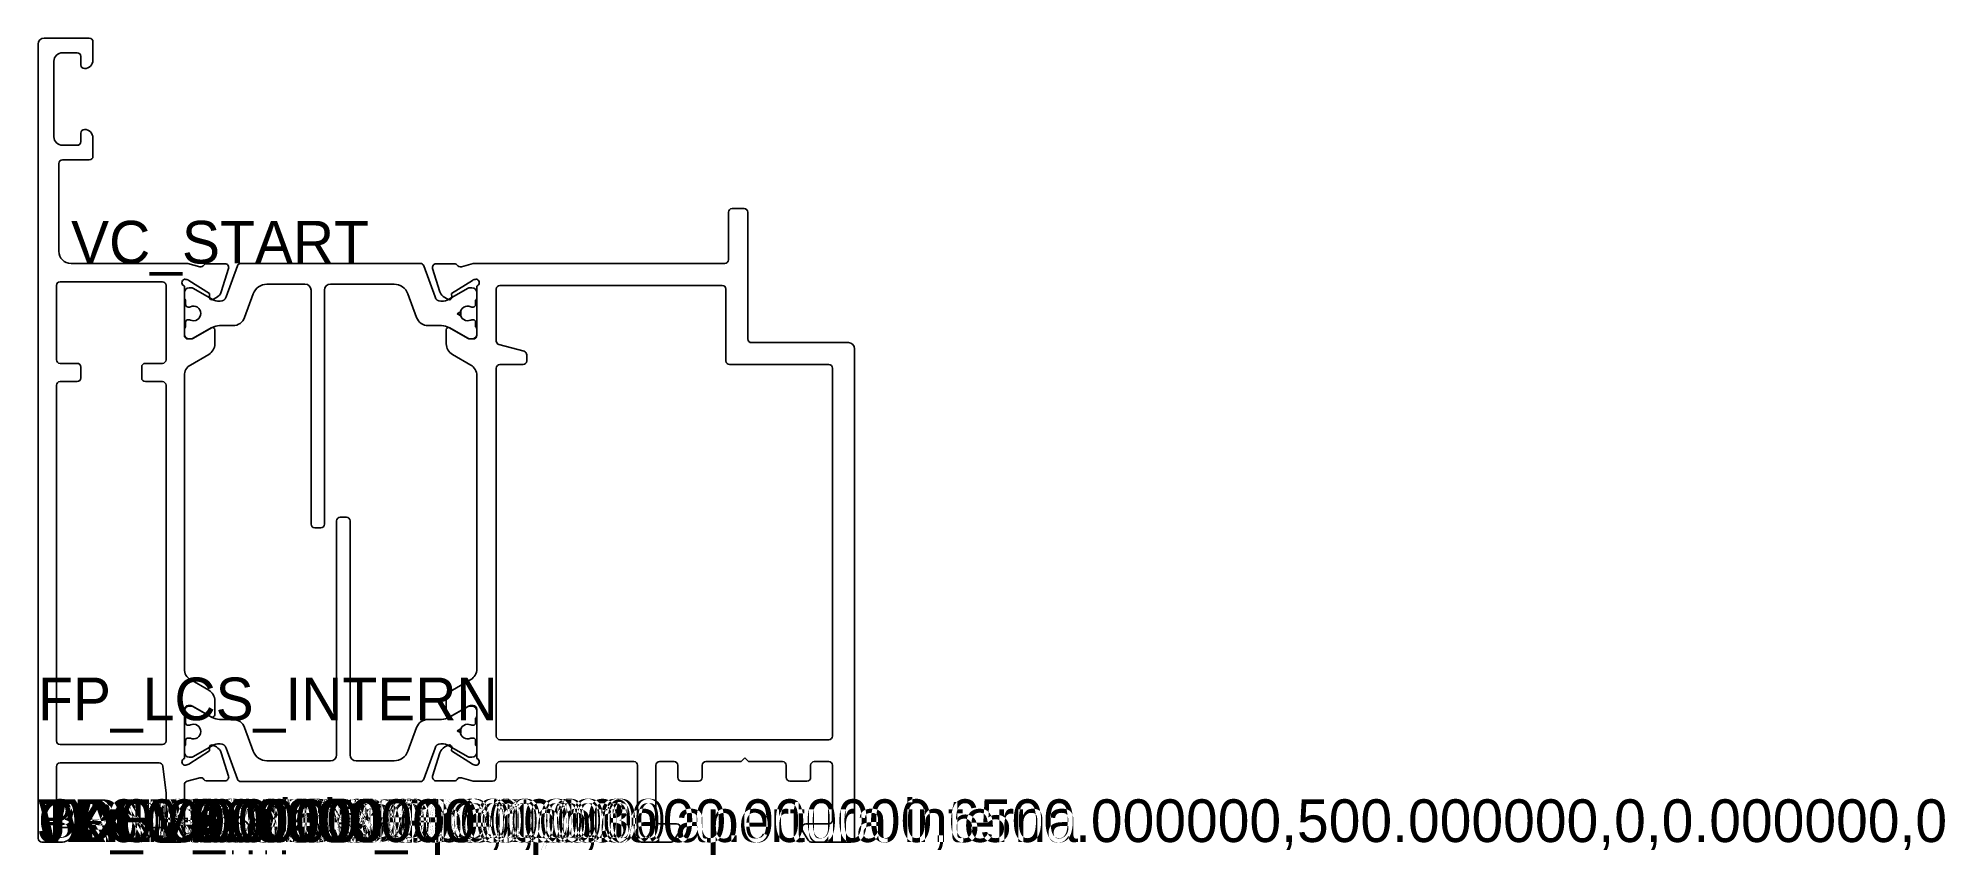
# Model space of a CAD drawing. Header units: metres. Extents: x 121 to 277, y 97 to 164.
import ezdxf

# ---------------------------------------------------------------- set-up
doc = ezdxf.new("R2010")
doc.units = ezdxf.units.M

msp = doc.modelspace()

# ---------------------------------------------------------------- linework, layer by layer
for p, q in [((121.007353, 98.22559), (121.007353, 163.427319)), ((121.507353, 163.927319), (125.207353, 163.927319)), ((125.507353, 163.627319), (125.507353, 162.127319)), ((122.307353, 162.027319), (122.307353, 155.827319)), ((124.207353, 162.727319), (123.007353, 162.727319)), ((124.507353, 161.727319), (124.507353, 162.427319)), ((123.007353, 155.127319), (124.207353, 155.127319)), ((124.507353, 155.427319), (124.507353, 156.127319)), ((125.507353, 155.727319), (125.507353, 154.227319)), ((122.707353, 153.627319), (122.707353, 146.42559)), ((125.207353, 153.927319), (123.007353, 153.927319)), ((177.65761, 145.72559), (177.65761, 149.62559)), ((177.95761, 149.92559), (178.95761, 149.92559)), ((179.25761, 149.62559), (179.25761, 139.22559)), ((123.707353, 145.42559), (133.229925, 145.42559)), ((133.045892, 144.12559), (133.00761, 144.12559)), ((133.306389, 145.415682), (133.229925, 145.42559)), ((133.306389, 145.415682), (134.268592, 145.16206)), ((135.0755, 142.948114), (133.367403, 144.032178)), ((134.794322, 145.401105), (136.345416, 145.401105)), ((136.631686, 145.011385), (136.029721, 143.090716)), ((137.363692, 145.228196), (136.434789, 142.676056)), ((152.369621, 145.42559), (137.6456, 145.42559)), ((153.580432, 142.676056), (152.651529, 145.228196)), ((153.985499, 143.090716), (153.383535, 145.011385)), ((153.669804, 145.401105), (155.220899, 145.401105)), ((156.647817, 144.032178), (154.93972, 142.948114)), ((155.746628, 145.16206), (156.708832, 145.415682)), ((156.785295, 145.42559), (156.708832, 145.415682)), ((156.785295, 145.42559), (177.35761, 145.42559)), ((157.00761, 144.12559), (156.969329, 144.12559)), ((122.507353, 143.62559), (122.507353, 137.52559)), ((131.206862, 143.92559), (122.807353, 143.92559)), ((131.506862, 137.52559), (131.506862, 143.62559)), ((133.00761, 143.559905), (133.00761, 139.52559)), ((133.00761, 143.02559), (133.00761, 142.598795)), ((133.10761, 142.42559), (133.10761, 142.05059)), ((133.614055, 143.42559), (133.40761, 143.42559)), ((135.295943, 142.486168), (133.713999, 143.398828)), ((135.063403, 142.659693), (135.0755, 142.948114)), ((135.636952, 142.620997), (135.355881, 142.474068)), ((137.94713, 140.98357), (138.657762, 142.936015)), ((139.785393, 143.72559), (142.907616, 143.72559)), ((143.407616, 143.22559), (143.407616, 124.02559)), ((144.507616, 124.02559), (144.507616, 143.22559)), ((145.007616, 143.72559), (150.229828, 143.72559)), ((151.357459, 142.936015), (152.068091, 140.98357)), ((154.659339, 142.474068), (154.378269, 142.620997)), ((156.301221, 143.398828), (154.719278, 142.486168)), ((154.93972, 142.948114), (154.951818, 142.659693)), ((156.60761, 143.42559), (156.401166, 143.42559)), ((156.90761, 142.05059), (156.90761, 142.42559)), ((157.00761, 139.52559), (157.00761, 143.559905)), ((157.00761, 142.598795), (157.00761, 143.02559)), ((158.60761, 139.052456), (158.60761, 143.32559)), ((158.90761, 143.62559), (177.15761, 143.62559)), ((177.45761, 143.32559), (177.45761, 137.42559)), ((133.30761, 141.85059), (133.419417, 141.85059)), ((133.419417, 141.85059), (133.503965, 141.86934)), ((135.957673, 142.32559), (135.89561, 142.32559)), ((154.119611, 142.32559), (154.057548, 142.32559)), ((155.45761, 141.275184), (155.408221, 141.302473)), ((155.45761, 141.275184), (155.70761, 141.130846)), ((155.70761, 141.130846), (155.70761, 141.495113)), ((156.511256, 141.86934), (156.595804, 141.85059)), ((156.595804, 141.85059), (156.70761, 141.85059)), ((133.00761, 140.052385), (133.00761, 139.62559)), ((133.10761, 140.60059), (133.10761, 140.22559)), ((133.419417, 140.80059), (133.30761, 140.80059)), ((133.503965, 140.78184), (133.419417, 140.80059)), ((133.677226, 139.265783), (135.20761, 140.149351)), ((133.713999, 139.252353), (135.295943, 140.165013)), ((135.50761, 139.976146), (135.50761, 138.821445)), ((135.89561, 140.32559), (137.007437, 140.32559)), ((153.007783, 140.32559), (154.119611, 140.32559)), ((154.50761, 138.821445), (154.50761, 139.976146)), ((154.719278, 140.165013), (156.301221, 139.252353)), ((154.80761, 140.149351), (156.337995, 139.265783)), ((156.595804, 140.80059), (156.511256, 140.78184)), ((156.70761, 140.80059), (156.595804, 140.80059)), ((156.90761, 140.22559), (156.90761, 140.60059)), ((157.00761, 139.62559), (157.00761, 140.052385)), ((133.30761, 139.22559), (133.527226, 139.22559)), ((133.40761, 139.22559), (133.614055, 139.22559)), ((135.00761, 137.95542), (133.50761, 137.089394)), ((156.50761, 137.089394), (155.00761, 137.95542)), ((156.401166, 139.22559), (156.60761, 139.22559)), ((156.487995, 139.22559), (156.70761, 139.22559)), ((160.885256, 138.211965), (158.829965, 138.762679)), ((161.10761, 137.42559), (161.10761, 137.922187)), ((179.55761, 138.92559), (187.50761, 138.92559)), ((188.00761, 138.42559), (188.00761, 98.22559)), ((122.807353, 137.22559), (124.207353, 137.22559)), ((124.507353, 136.92559), (124.507353, 136.02559)), ((129.506862, 136.02559), (129.506862, 136.92559)), ((129.806862, 137.22559), (131.206862, 137.22559)), ((133.00761, 136.223369), (133.00761, 112.127812)), ((157.00761, 112.127812), (157.00761, 136.223369)), ((158.60761, 106.62559), (158.60761, 136.82559)), ((158.90761, 137.12559), (160.80761, 137.12559)), ((177.75761, 137.12559), (185.90761, 137.12559)), ((186.20761, 136.82559), (186.20761, 106.62559)), ((122.507353, 135.42559), (122.507353, 106.22559)), ((124.207353, 135.72559), (122.807353, 135.72559)), ((131.206862, 135.72559), (129.806862, 135.72559)), ((131.506862, 106.22559), (131.506862, 135.42559)), ((143.707616, 123.72559), (144.207616, 123.72559)), ((145.507605, 124.29062), (145.507605, 105.09062)), ((146.307605, 124.59062), (145.807605, 124.59062)), ((146.607605, 105.09062), (146.607605, 124.29062)), ((133.50761, 111.261786), (135.00761, 110.395761)), ((155.00761, 110.395761), (156.50761, 111.261786)), ((133.00761, 108.82559), (133.00761, 104.791276)), ((133.00761, 108.69062), (133.00761, 108.263825)), ((133.10761, 108.09062), (133.10761, 107.71562)), ((133.527226, 109.12559), (133.30761, 109.12559)), ((133.614055, 109.09062), (133.40761, 109.09062)), ((135.20761, 108.20183), (133.677226, 109.085398)), ((135.295943, 108.151197), (133.713999, 109.063857)), ((135.50761, 109.529736), (135.50761, 108.375035)), ((137.007437, 107.99062), (135.89561, 107.99062)), ((154.119611, 107.99062), (153.007783, 107.99062)), ((154.50761, 108.375035), (154.50761, 109.529736)), ((156.301221, 109.063857), (154.719278, 108.151197)), ((156.337995, 109.085398), (154.80761, 108.20183)), ((156.60761, 109.09062), (156.401166, 109.09062)), ((156.70761, 109.12559), (156.487995, 109.12559)), ((156.90761, 107.71562), (156.90761, 108.09062)), ((157.00761, 104.791276), (157.00761, 108.82559)), ((157.00761, 108.263825), (157.00761, 108.69062)), ((133.30761, 107.51562), (133.419417, 107.51562)), ((133.419417, 106.46562), (133.30761, 106.46562)), ((133.419417, 107.51562), (133.503965, 107.53437)), ((133.503965, 106.44687), (133.419417, 106.46562)), ((138.657762, 105.380195), (137.94713, 107.33264)), ((152.068091, 107.33264), (151.357459, 105.380195)), ((155.408221, 107.048708), (155.45761, 107.075997)), ((155.70761, 107.220335), (155.45761, 107.075997)), ((155.70761, 106.856068), (155.70761, 107.220335)), ((156.511256, 107.53437), (156.595804, 107.51562)), ((156.595804, 106.46562), (156.511256, 106.44687)), ((156.595804, 107.51562), (156.70761, 107.51562)), ((156.70761, 106.46562), (156.595804, 106.46562)), ((122.807353, 105.92559), (131.206862, 105.92559)), ((133.00761, 105.717415), (133.00761, 105.29062)), ((133.10761, 106.26562), (133.10761, 105.89062)), ((133.367403, 104.319003), (135.0755, 105.403067)), ((133.40761, 104.89062), (133.614055, 104.89062)), ((133.713999, 104.917382), (135.295943, 105.830042)), ((135.0755, 105.403067), (135.063403, 105.691488)), ((135.355881, 105.877113), (135.636952, 105.730183)), ((135.89561, 105.99062), (135.957673, 105.99062)), ((136.029721, 105.260465), (136.631686, 103.339796)), ((136.434789, 105.640154), (137.363692, 103.088014)), ((152.651529, 103.088014), (153.580432, 105.640154)), ((153.383535, 103.339796), (153.985499, 105.260465)), ((154.057548, 105.99062), (154.119611, 105.99062)), ((154.378269, 105.730183), (154.659339, 105.877113)), ((154.719278, 105.830042), (156.301221, 104.917382)), ((154.951818, 105.691488), (154.93972, 105.403067)), ((154.93972, 105.403067), (156.647817, 104.319003)), ((156.401166, 104.89062), (156.60761, 104.89062)), ((156.90761, 105.89062), (156.90761, 106.26562)), ((157.00761, 105.29062), (157.00761, 105.717415)), ((185.90761, 106.32559), (158.90761, 106.32559)), ((122.507353, 104.12559), (122.507353, 99.42559)), ((130.945709, 104.42559), (122.807353, 104.42559)), ((131.511862, 101.92559), (131.243573, 104.161334)), ((133.00761, 104.22559), (133.045892, 104.22559)), ((145.007605, 104.59062), (139.785393, 104.59062)), ((150.229828, 104.59062), (147.107605, 104.59062)), ((156.969329, 104.22559), (157.00761, 104.22559)), ((158.60761, 104.226701), (158.60761, 103.22559)), ((169.90761, 104.526701), (158.90761, 104.526701)), ((170.20761, 98.22559), (170.20761, 104.226701)), ((171.70761, 104.226701), (171.70761, 99.72559)), ((173.20761, 104.526701), (172.00761, 104.526701)), ((173.50761, 103.22519), (173.50761, 104.226701)), ((175.50761, 104.226701), (175.50761, 103.22519)), ((178.70761, 104.526701), (175.80761, 104.526701)), ((179.00761, 104.826701), (178.70761, 104.526701)), ((179.30761, 104.526701), (179.00761, 104.826701)), ((182.10761, 104.526701), (179.30761, 104.526701)), ((182.40761, 103.22519), (182.40761, 104.226701)), ((184.40761, 104.226701), (184.40761, 103.22519)), ((185.90761, 104.526701), (184.70761, 104.526701)), ((186.20761, 99.72559), (186.20761, 104.226701)), ((131.511862, 99.42559), (131.511862, 101.92559)), ((133.00761, 102.62559), (133.007369, 98.225574)), ((134.268592, 103.189121), (133.231146, 102.915666)), ((136.345416, 102.950075), (134.794322, 102.950075)), ((137.6456, 102.89062), (152.369621, 102.89062)), ((155.220899, 102.950075), (153.669804, 102.950075)), ((156.708832, 102.935499), (155.746628, 103.189121)), ((156.708832, 102.935499), (156.785295, 102.92559)), ((158.30761, 102.92559), (156.785295, 102.92559)), ((175.20761, 102.92519), (173.80761, 102.92519)), ((184.10761, 102.92519), (182.70761, 102.92519)), ((122.807353, 99.12559), (123.507353, 99.12559)), ((123.807353, 98.82559), (123.807353, 98.72559)), ((130.207353, 98.72559), (130.207353, 98.82559)), ((130.507353, 99.12559), (131.211862, 99.12559)), ((172.00761, 99.42559), (173.40761, 99.42559)), ((173.667418, 98.855975), (173.216863, 98.07559)), ((173.70761, 99.12559), (173.70761, 99.005975)), ((183.70761, 99.005975), (183.70761, 99.12559)), ((184.198358, 98.07559), (183.747803, 98.855975)), ((184.00761, 99.42559), (185.90761, 99.42559)), ((123.007353, 97.92559), (121.307353, 97.92559)), ((132.707369, 97.92559), (131.007353, 97.92559)), ((172.957055, 97.92559), (170.50761, 97.92559)), ((187.70761, 97.92559), (184.458166, 97.92559))]:
    msp.add_line(p, q)
for centre, radius, start, end in [((121.507353, 163.427319), 0.5, 90, 180), ((125.207353, 163.627319), 0.3, 0, 90), ((123.007353, 162.027319), 0.7, 90, 180), ((124.207353, 162.427319), 0.3, 0, 90), ((124.807353, 161.727319), 0.3, 180, 270), ((124.807353, 162.127319), 0.7, 270, 0), ((123.007353, 155.827319), 0.7, 180, 270), ((124.207353, 155.427319), 0.3, 270, 0), ((124.807353, 156.127319), 0.3, 90, 180), ((124.807353, 155.727319), 0.7, 0, 90), ((123.007353, 153.627319), 0.3, 90, 180), ((125.207353, 154.227319), 0.3, 270, 0), ((177.95761, 149.62559), 0.3, 90, 180), ((178.95761, 149.62559), 0.3, 0, 90), ((123.707353, 146.42559), 1, 180, 270), ((177.35761, 145.72559), 0.3, 270, 0), ((133.10761, 143.842748), 0.3, 109.471221, 250.528779), ((133.045892, 143.52559), 0.6, 57.598279, 90), ((134.358313, 145.448329), 0.3, 252.598279, 330.367342), ((134.79292, 145.20111), 0.2, 90, 150.367342), ((136.345416, 145.101105), 0.3, 342.598279, 90), ((137.6456, 145.12559), 0.3, 90, 160), ((152.369621, 145.12559), 0.3, 20, 90), ((153.669804, 145.101105), 0.3, 90, 197.401721), ((155.222301, 145.20111), 0.2, 29.632658, 90), ((155.656907, 145.448329), 0.3, 209.632658, 287.401721), ((156.969329, 143.52559), 0.6, 90, 122.401721), ((156.90761, 143.842748), 0.3, 289.471221, 70.528779), ((122.807353, 143.62559), 0.3, 90, 180), ((131.206862, 143.62559), 0.3, 0, 90), ((133.40761, 143.02559), 0.4, 90, 180), ((133.20761, 142.598795), 0.2, 180, 240), ((133.614055, 143.22559), 0.2, 60.018361, 90), ((135.263228, 142.651312), 0.2, 180, 297.598279), ((135.89561, 143.52559), 1.2, 240.018361, 270), ((135.266336, 143.329971), 0.8, 297.598279, 342.598279), ((135.957673, 142.82559), 0.5, 270, 342.598279), ((139.785393, 142.52559), 1.2, 90, 160), ((142.907616, 143.22559), 0.5, 0, 90), ((145.007616, 143.22559), 0.5, 90, 180), ((150.229828, 142.52559), 1.2, 20, 90), ((154.057548, 142.82559), 0.5, 197.401721, 270), ((154.748885, 143.329971), 0.8, 197.401721, 242.401721), ((154.119611, 143.52559), 1.2, 270, 299.981639), ((154.751993, 142.651312), 0.2, 242.401721, 0), ((156.401166, 143.22559), 0.2, 90, 119.981639), ((156.60761, 143.02559), 0.4, 0, 90), ((156.80761, 142.598795), 0.2, 300, 0), ((158.90761, 143.32559), 0.3, 90, 180), ((177.15761, 143.32559), 0.3, 0, 90), ((133.30761, 142.05059), 0.2, 180, 270), ((133.75761, 141.32559), 0.6, 0, 115.007833), ((133.75761, 141.32559), 0.6, 244.992167, 0), ((137.007437, 141.32559), 1, 270, 340), ((153.007783, 141.32559), 1, 200, 270), ((154.751993, 142.651312), 1.5, 295.943541, 309.574285), ((156.25761, 141.32559), 0.6, 64.992167, 180), ((156.25761, 141.32559), 0.6, 180, 295.007833), ((156.70761, 142.05059), 0.2, 270, 0), ((133.20761, 140.052385), 0.2, 120, 180), ((133.40761, 139.62559), 0.4, 180, 270), ((133.30761, 139.52559), 0.3, 180, 270), ((133.30761, 140.60059), 0.2, 90, 180), ((135.30761, 139.976146), 0.2, 0, 120), ((135.89561, 139.12559), 1.2, 90, 119.981639), ((154.119611, 139.12559), 1.2, 60.018361, 90), ((154.70761, 139.976146), 0.2, 60, 180), ((156.60761, 139.62559), 0.4, 270, 0), ((156.70761, 140.60059), 0.2, 0, 90), ((156.70761, 139.52559), 0.3, 270, 0), ((156.80761, 140.052385), 0.2, 0, 60), ((133.527226, 139.52559), 0.3, 270, 300), ((133.614055, 139.42559), 0.2, 270, 299.981639), ((134.50761, 138.821445), 1, 300.000001, 0), ((155.50761, 138.821445), 1, 180, 240), ((156.401166, 139.42559), 0.2, 240.018361, 270), ((156.487995, 139.52559), 0.3, 240, 270), ((158.90761, 139.052456), 0.3, 180, 255), ((160.80761, 137.922187), 0.3, 0, 75), ((179.55761, 139.22559), 0.3, 180, 270), ((187.50761, 138.42559), 0.5, 0, 90), ((122.807353, 137.52559), 0.3, 180, 270), ((124.207353, 136.92559), 0.3, 0, 90), ((129.806862, 136.92559), 0.3, 90, 180), ((131.206862, 137.52559), 0.3, 270, 0), ((134.00761, 136.223369), 1, 120.000001, 180), ((156.00761, 136.223369), 1, 0, 60), ((158.90761, 136.82559), 0.3, 90, 180), ((160.80761, 137.42559), 0.3, 270, 0), ((177.75761, 137.42559), 0.3, 180, 270), ((185.90761, 136.82559), 0.3, 0, 90), ((122.807353, 135.42559), 0.3, 90, 180), ((124.207353, 136.02559), 0.3, 270, 0), ((129.806862, 136.02559), 0.3, 180, 270), ((131.206862, 135.42559), 0.3, 0, 90), ((143.707616, 124.02559), 0.3, 180, 270), ((144.207616, 124.02559), 0.3, 270, 0), ((145.807605, 124.29062), 0.3, 90, 180), ((146.307605, 124.29062), 0.3, 0, 90), ((134.00761, 112.127812), 1, 180, 240.000001), ((156.00761, 112.127812), 1, 300, 0), ((134.50761, 109.529736), 1, 0, 60.000001), ((155.50761, 109.529736), 1, 120, 180), ((133.30761, 108.82559), 0.3, 90, 180), ((133.40761, 108.69062), 0.4, 90, 180), ((133.20761, 108.263825), 0.2, 180, 240), ((133.527226, 108.82559), 0.3, 60, 90), ((133.614055, 108.89062), 0.2, 60.018361, 90), ((135.30761, 108.375035), 0.2, 240, 0), ((135.89561, 109.19062), 1.2, 240.018361, 270), ((137.007437, 106.99062), 1, 20, 90), ((153.007783, 106.99062), 1, 90, 160), ((154.119611, 109.19062), 1.2, 270, 299.981639), ((154.70761, 108.375035), 0.2, 180, 300), ((156.401166, 108.89062), 0.2, 90, 119.981639), ((156.487995, 108.82559), 0.3, 90, 120), ((156.60761, 108.69062), 0.4, 0, 90), ((156.70761, 108.82559), 0.3, 0, 90), ((156.80761, 108.263825), 0.2, 300, 0), ((133.30761, 107.71562), 0.2, 180, 270), ((133.30761, 106.26562), 0.2, 90, 180), ((133.75761, 106.99062), 0.6, 0, 115.007833), ((133.75761, 106.99062), 0.6, 244.992167, 0), ((154.751993, 105.699869), 1.5, 50.425715, 64.056459), ((156.25761, 106.99062), 0.6, 64.992167, 180), ((156.25761, 106.99062), 0.6, 180, 295.007833), ((156.70761, 107.71562), 0.2, 270, 0), ((156.70761, 106.26562), 0.2, 0, 90), ((158.90761, 106.62559), 0.3, 180, 270), ((185.90761, 106.62559), 0.3, 270, 0), ((122.807353, 106.22559), 0.3, 180, 270), ((131.206862, 106.22559), 0.3, 270, 0), ((133.20761, 105.717415), 0.2, 120, 180), ((133.40761, 105.29062), 0.4, 180, 270), ((133.614055, 105.09062), 0.2, 270, 299.981639), ((135.263228, 105.699869), 0.2, 62.401721, 180), ((135.89561, 104.79062), 1.2, 90, 119.981639), ((135.266336, 105.021209), 0.8, 17.401721, 62.401721), ((135.957673, 105.49062), 0.5, 17.401721, 90), ((139.785393, 105.79062), 1.2, 200, 270), ((145.007605, 105.09062), 0.5, 270, 0), ((147.107605, 105.09062), 0.5, 180, 270), ((150.229828, 105.79062), 1.2, 270, 340), ((154.057548, 105.49062), 0.5, 90, 162.598279), ((154.748885, 105.021209), 0.8, 117.598279, 162.598279), ((154.119611, 104.79062), 1.2, 60.018361, 90), ((154.751993, 105.699869), 0.2, 0, 117.598279), ((156.401166, 105.09062), 0.2, 240.018361, 270), ((156.60761, 105.29062), 0.4, 270, 0), ((156.80761, 105.717415), 0.2, 0, 60), ((122.807353, 104.12559), 0.3, 90, 180), ((130.945709, 104.12559), 0.3, 6.842773, 90), ((133.10761, 104.508433), 0.3, 109.471221, 250.528779), ((133.045892, 104.82559), 0.6, 270, 302.401721), ((136.345416, 103.250075), 0.3, 270, 17.401721), ((153.669804, 103.250075), 0.3, 162.598279, 270), ((156.969329, 104.82559), 0.6, 237.598279, 270), ((156.90761, 104.508433), 0.3, 289.471221, 70.528779), ((158.90761, 104.226701), 0.3, 90, 180), ((169.90761, 104.226701), 0.3, 0, 90), ((172.00761, 104.226701), 0.3, 90, 180), ((173.20761, 104.226701), 0.3, 0, 90), ((175.80761, 104.226701), 0.3, 90, 180), ((182.10761, 104.226701), 0.3, 0, 90), ((184.70761, 104.226701), 0.3, 90, 180), ((185.90761, 104.226701), 0.3, 0, 90), ((133.30761, 102.625574), 0.3, 104.766462, 180), ((134.358313, 102.902852), 0.3, 29.632658, 107.401721), ((134.79292, 103.15007), 0.2, 209.632658, 270), ((137.6456, 103.19062), 0.3, 200, 270), ((152.369621, 103.19062), 0.3, 270, 340), ((155.222301, 103.15007), 0.2, 270, 330.367342), ((155.656907, 102.902852), 0.3, 72.598279, 150.367342), ((158.30761, 103.22559), 0.3, 270, 0), ((173.80761, 103.22519), 0.3, 180, 270), ((175.20761, 103.22519), 0.3, 270, 0), ((182.70761, 103.22519), 0.3, 180, 270), ((184.10761, 103.22519), 0.3, 270, 0), ((122.807353, 99.42559), 0.3, 180, 270), ((123.007353, 98.72559), 0.8, 270, 0), ((123.507353, 98.82559), 0.3, 0, 90), ((130.507353, 98.82559), 0.3, 90, 180), ((131.007353, 98.72559), 0.8, 180, 270), ((131.211862, 99.42559), 0.3, 270, 0), ((172.00761, 99.72559), 0.3, 180, 270), ((173.40761, 99.12559), 0.3, 0, 90), ((173.40761, 99.005975), 0.3, 330, 0), ((184.00761, 99.12559), 0.3, 90, 180), ((184.00761, 99.005975), 0.3, 180, 210), ((185.90761, 99.72559), 0.3, 270, 0), ((121.307353, 98.22559), 0.3, 180, 270), ((132.707369, 98.22559), 0.3, 270, 0), ((170.50761, 98.22559), 0.3, 180, 270), ((172.957055, 98.22559), 0.3, 270, 330), ((184.458166, 98.22559), 0.3, 210, 270), ((187.70761, 98.22559), 0.3, 270, 0)]:
    msp.add_arc(centre, radius, start, end)

# ---------------------------------------------------------------- texts
for tag, p in [('VC_START', (123.707353, 145.42559)), ('FP_LCS_INTERN', (121.007353, 107.92559)), ('WY:0.000000', (121.007353, 97.92559)), ('WX:0.000000', (121.007353, 97.92559)), ('WY:0.000000', (121.007353, 97.92559)), ('JY:0.000000', (121.007353, 97.92559)), ('JX:0.000000', (121.007353, 97.92559)), ('JY:0.000000', (121.007353, 97.92559)), ('TDEV:0.000000', (121.007353, 97.92559)), ('TDEV2:0.000000', (121.007353, 97.92559)), ('TDEV3:0.000000', (121.007353, 97.92559)), ('TDEV4:0.000000', (121.007353, 97.92559)), ('TDEV5:0.000000', (121.007353, 97.92559)), ('OPTI:500.000000,1,0,3000.000000,6500.000000,500.000000,0,0.000000,0', (121.007353, 97.92559)), ('GLASS_MIN:0.000000', (121.007353, 97.92559)), ('GLASS_MAX:0.000000', (121.007353, 97.92559)), ('DESC:Telaio L per porta apertura interna', (121.007353, 97.92559)), ('DENS:1.730000', (121.007353, 97.92559)), ('FRONT_VIEW', (121.007353, 97.92559)), ('BL01:6800.000000,,1', (121.007353, 97.92559)), ('PANE_WIDTH:0.000000', (121.007353, 97.92559)), ('FP_LCS_ORIG', (121.007353, 97.92559)), ('FP_LCS_HOT', (131.007353, 97.92559)), ('VC_END', (131.857361, 97.92559))]:
    msp.add_attdef(tag, p, '', height=3.5)

doc.saveas('drawing.dxf')
